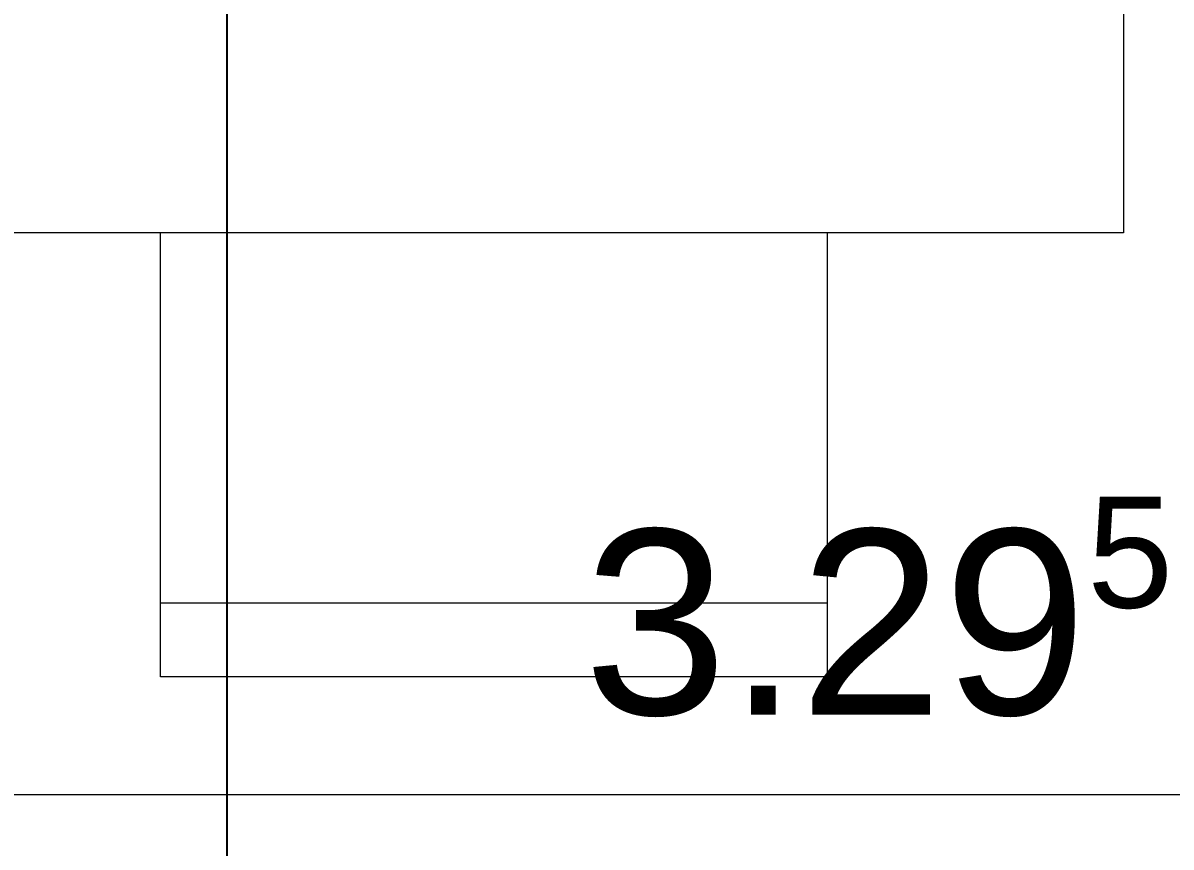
# Model space of a CAD drawing. Header units: metres. Extents: x 0.003 to 0.843, y 0.003 to 0.597.
# Drawn here: x 0.5223 to 0.5378, y 0.21749 to 0.22862 of the extents above; entities that cross this region are included whole.
import ezdxf

# ---------------------------------------------------------------- set-up
doc = ezdxf.new("R2010")
doc.units = ezdxf.units.M
for name, pattern in [('AUSGEZOGEN', [0]), ('LINIE_23', [0.0079, 0.004, -0.0013, 0, -0.0013, 0, -0.0013]), ('RAND', [44.45, 12.7, -6.35, 12.7, -6.35, 0, -6.35])]:
    doc.linetypes.add(name, pattern=pattern)
doc.layers.add('Bauachsen grob', color=7, linetype='RAND', lineweight=13)
doc.layers.add('Werkplan- Ausfuehrungsmasse', color=7, linetype='AUSGEZOGEN', lineweight=13)
doc.layers.add('Moebel', color=7, linetype='AUSGEZOGEN', lineweight=13, true_color=0xababab)
doc.styles.add('ARIAL', font='ARIAL.TTF')

msp = doc.modelspace()

# ---------------------------------------------------------------- linework, layer by layer
at = {"layer": 'Bauachsen grob', "color": 32, "linetype": 'LINIE_23', "lineweight": 25, "true_color": 0xc36e14}
msp.add_line((0.52506, 0.013897), (0.52506, 0.581), dxfattribs=at)
at = {"layer": 'Moebel', "color": 253, "linetype": 'AUSGEZOGEN', "lineweight": 13, "true_color": 0xababab}
for p, q in [((0.53716, 0.241787), (0.53716, 0.225787)), ((0.53716, 0.225787), (0.48116, 0.225787)), ((0.52416, 0.219787), (0.52416, 0.225787)), ((0.53316, 0.225787), (0.53316, 0.219787)), ((0.52416, 0.220787), (0.53316, 0.220787)), ((0.53316, 0.219787), (0.52416, 0.219787))]:
    msp.add_line(p, q, dxfattribs=at)
at = {"layer": 'Werkplan- Ausfuehrungsmasse', "color": 7, "linetype": 'AUSGEZOGEN', "lineweight": 13}
msp.add_line((0.50086, 0.218197), (0.56676, 0.218197), dxfattribs=at)

# ---------------------------------------------------------------- texts
at = {"layer": 'Werkplan- Ausfuehrungsmasse', "color": 7, "linetype": 'AUSGEZOGEN', "lineweight": 25, "attachment_point": 7, "style": 'ARIAL'}
for s, insert, char_height, width in [('5', (0.536668, 0.2207), 0.0015, 0.00075), ('3.29', (0.529871, 0.219242), 0.0025, 0.00125)]:
    msp.add_mtext(s, dxfattribs=dict(at, insert=insert, char_height=char_height, width=width))

doc.saveas('drawing.dxf')
